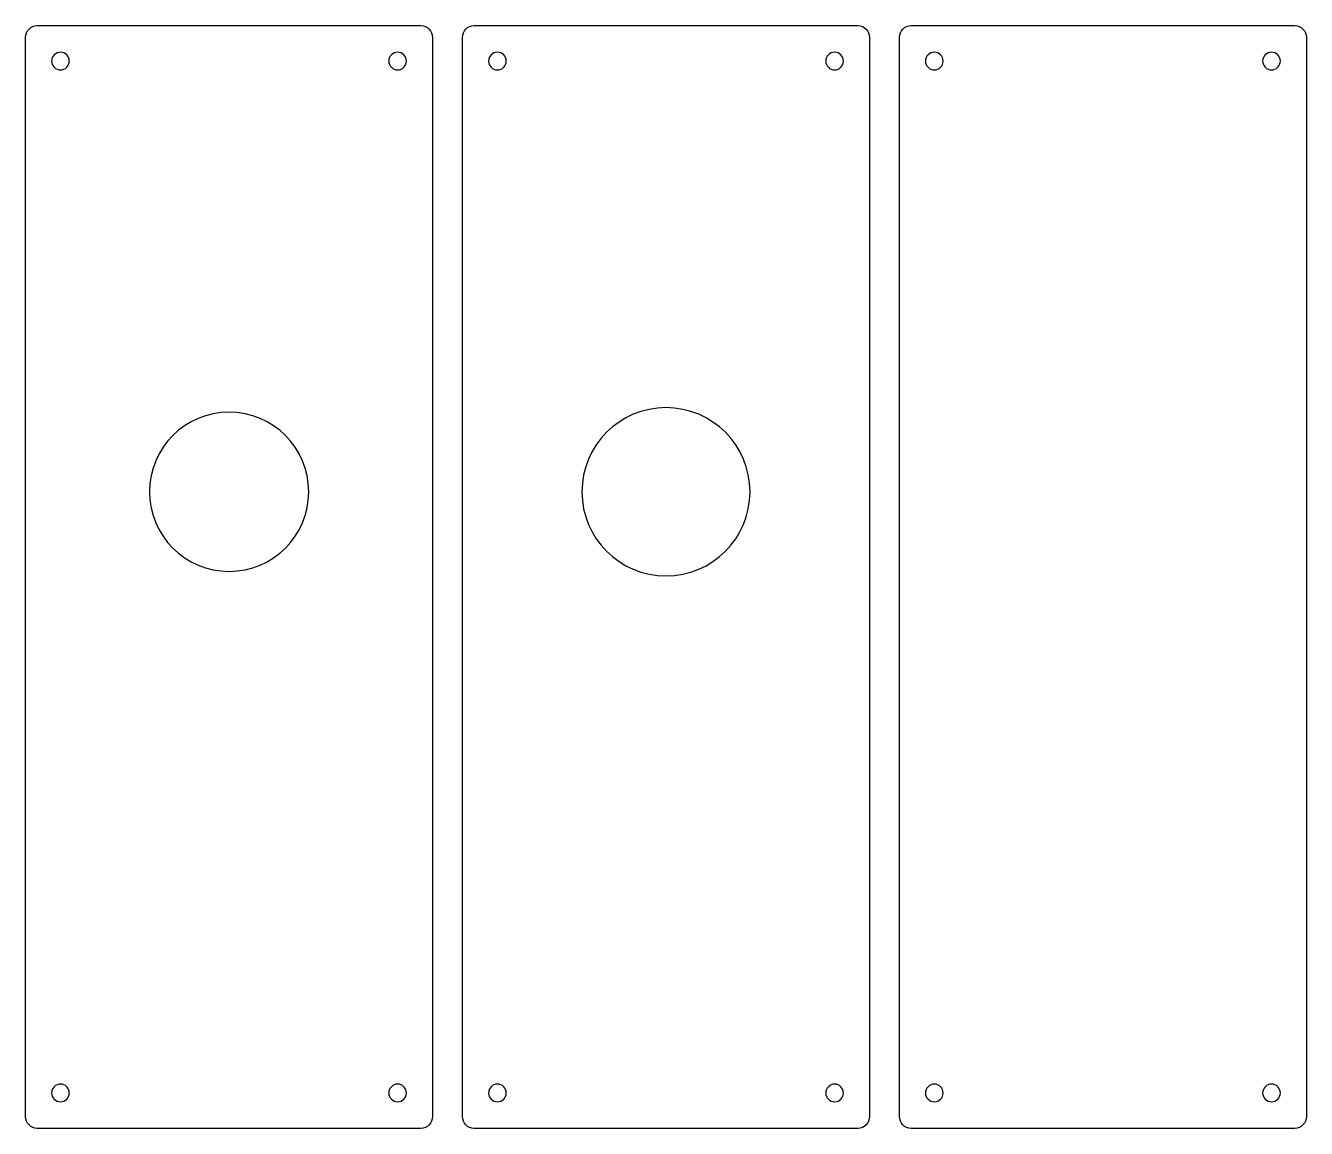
# Model space of a CAD drawing. Extents: x 7 to 224, y 101 to 288.
import ezdxf

# ---------------------------------------------------------------- set-up
doc = ezdxf.new("R2010")
doc.units = 0
doc.layers.get('0').update_dxf_attribs({"linetype": 'CONTINUOUS'})

# ---------------------------------------------------------------- blocks, each defined once
blk = doc.blocks.new('BLOCK_2')
at = {"color": 7}
blk.add_open_spline([(216.35, 107.46), (216.35, 108.29), (217.02, 108.96), (217.85, 108.96), (218.68, 108.96), (219.35, 108.29), (219.35, 107.46), (219.35, 106.63), (218.68, 105.96), (217.85, 105.96), (217.02, 105.96), (216.35, 106.63), (216.35, 107.46), (216.35, 107.46), (216.35, 107.46), (216.35, 107.46)], degree=3, knots=[0, 0, 0, 0, 1, 1, 1, 2, 2, 2, 3, 3, 3, 4, 4, 4, 5, 5, 5, 5], dxfattribs=at)
blk = doc.blocks.new('BLOCK_3')
at = {"color": 7}
blk.add_open_spline([(159.18, 107.46), (159.18, 108.29), (159.85, 108.96), (160.68, 108.96), (161.51, 108.96), (162.18, 108.29), (162.18, 107.46), (162.18, 106.63), (161.51, 105.96), (160.68, 105.96), (159.85, 105.96), (159.18, 106.63), (159.18, 107.46), (159.18, 107.46), (159.18, 107.46), (159.18, 107.46)], degree=3, knots=[0, 0, 0, 0, 1, 1, 1, 2, 2, 2, 3, 3, 3, 4, 4, 4, 5, 5, 5, 5], dxfattribs=at)
blk = doc.blocks.new('BLOCK_4')
at = {"color": 7}
blk.add_open_spline([(216.35, 282.36), (216.35, 283.19), (217.02, 283.86), (217.85, 283.86), (218.68, 283.86), (219.35, 283.19), (219.35, 282.36), (219.35, 281.53), (218.68, 280.86), (217.85, 280.86), (217.02, 280.86), (216.35, 281.53), (216.35, 282.36), (216.35, 282.36), (216.35, 282.36), (216.35, 282.36)], degree=3, knots=[0, 0, 0, 0, 1, 1, 1, 2, 2, 2, 3, 3, 3, 4, 4, 4, 5, 5, 5, 5], dxfattribs=at)
blk = doc.blocks.new('BLOCK_5')
at = {"color": 7}
blk.add_open_spline([(159.18, 282.36), (159.18, 283.19), (159.85, 283.86), (160.68, 283.86), (161.51, 283.86), (162.18, 283.19), (162.18, 282.36), (162.18, 281.53), (161.51, 280.86), (160.68, 280.86), (159.85, 280.86), (159.18, 281.53), (159.18, 282.36), (159.18, 282.36), (159.18, 282.36), (159.18, 282.36)], degree=3, knots=[0, 0, 0, 0, 1, 1, 1, 2, 2, 2, 3, 3, 3, 4, 4, 4, 5, 5, 5, 5], dxfattribs=at)
blk = doc.blocks.new('BLOCK_6')
at = {"color": 7}
blk.add_open_spline([(142.27, 282.36), (142.27, 283.19), (142.94, 283.86), (143.77, 283.86), (144.6, 283.86), (145.27, 283.19), (145.27, 282.36), (145.27, 281.53), (144.6, 280.86), (143.77, 280.86), (142.94, 280.86), (142.27, 281.53), (142.27, 282.36), (142.27, 282.36), (142.27, 282.36), (142.27, 282.36)], degree=3, knots=[0, 0, 0, 0, 1, 1, 1, 2, 2, 2, 3, 3, 3, 4, 4, 4, 5, 5, 5, 5], dxfattribs=at)
blk = doc.blocks.new('BLOCK_7')
at = {"color": 7}
blk.add_open_spline([(85.1, 282.36), (85.1, 283.19), (85.77, 283.86), (86.6, 283.86), (87.42, 283.86), (88.1, 283.19), (88.1, 282.36), (88.1, 281.53), (87.42, 280.86), (86.6, 280.86), (85.77, 280.86), (85.1, 281.53), (85.1, 282.36), (85.1, 282.36), (85.1, 282.36), (85.1, 282.36)], degree=3, knots=[0, 0, 0, 0, 1, 1, 1, 2, 2, 2, 3, 3, 3, 4, 4, 4, 5, 5, 5, 5], dxfattribs=at)
blk = doc.blocks.new('BLOCK_8')
at = {"color": 7}
blk.add_open_spline([(142.27, 107.46), (142.27, 108.29), (142.94, 108.96), (143.77, 108.96), (144.6, 108.96), (145.27, 108.29), (145.27, 107.46), (145.27, 106.63), (144.6, 105.96), (143.77, 105.96), (142.94, 105.96), (142.27, 106.63), (142.27, 107.46), (142.27, 107.46), (142.27, 107.46), (142.27, 107.46)], degree=3, knots=[0, 0, 0, 0, 1, 1, 1, 2, 2, 2, 3, 3, 3, 4, 4, 4, 5, 5, 5, 5], dxfattribs=at)
blk = doc.blocks.new('BLOCK_9')
at = {"color": 7}
blk.add_open_spline([(85.1, 107.46), (85.1, 108.29), (85.77, 108.96), (86.6, 108.96), (87.42, 108.96), (88.1, 108.29), (88.1, 107.46), (88.1, 106.63), (87.42, 105.96), (86.6, 105.96), (85.77, 105.96), (85.1, 106.63), (85.1, 107.46), (85.1, 107.46), (85.1, 107.46), (85.1, 107.46)], degree=3, knots=[0, 0, 0, 0, 1, 1, 1, 2, 2, 2, 3, 3, 3, 4, 4, 4, 5, 5, 5, 5], dxfattribs=at)
blk = doc.blocks.new('BLOCK_10')
at = {"color": 7}
blk.add_open_spline([(68.18, 107.46), (68.18, 108.29), (68.86, 108.96), (69.68, 108.96), (70.51, 108.96), (71.18, 108.29), (71.18, 107.46), (71.18, 106.63), (70.51, 105.96), (69.68, 105.96), (68.86, 105.96), (68.18, 106.63), (68.18, 107.46), (68.18, 107.46), (68.18, 107.46), (68.18, 107.46)], degree=3, knots=[0, 0, 0, 0, 1, 1, 1, 2, 2, 2, 3, 3, 3, 4, 4, 4, 5, 5, 5, 5], dxfattribs=at)
blk = doc.blocks.new('BLOCK_11')
at = {"color": 7}
blk.add_open_spline([(68.18, 282.36), (68.18, 283.19), (68.86, 283.86), (69.68, 283.86), (70.51, 283.86), (71.18, 283.19), (71.18, 282.36), (71.18, 281.53), (70.51, 280.86), (69.68, 280.86), (68.86, 280.86), (68.18, 281.53), (68.18, 282.36), (68.18, 282.36), (68.18, 282.36), (68.18, 282.36)], degree=3, knots=[0, 0, 0, 0, 1, 1, 1, 2, 2, 2, 3, 3, 3, 4, 4, 4, 5, 5, 5, 5], dxfattribs=at)
blk = doc.blocks.new('BLOCK_12')
at = {"color": 7}
blk.add_open_spline([(11.01, 282.36), (11.01, 283.19), (11.68, 283.86), (12.51, 283.86), (13.34, 283.86), (14.01, 283.19), (14.01, 282.36), (14.01, 281.53), (13.34, 280.86), (12.51, 280.86), (11.68, 280.86), (11.01, 281.53), (11.01, 282.36), (11.01, 282.36), (11.01, 282.36), (11.01, 282.36)], degree=3, knots=[0, 0, 0, 0, 1, 1, 1, 2, 2, 2, 3, 3, 3, 4, 4, 4, 5, 5, 5, 5], dxfattribs=at)
blk = doc.blocks.new('BLOCK_13')
at = {"color": 7}
blk.add_open_spline([(11.01, 107.46), (11.01, 108.29), (11.68, 108.96), (12.51, 108.96), (13.34, 108.96), (14.01, 108.29), (14.01, 107.46), (14.01, 106.63), (13.34, 105.96), (12.51, 105.96), (11.68, 105.96), (11.01, 106.63), (11.01, 107.46), (11.01, 107.46), (11.01, 107.46), (11.01, 107.46)], degree=3, knots=[0, 0, 0, 0, 1, 1, 1, 2, 2, 2, 3, 3, 3, 4, 4, 4, 5, 5, 5, 5], dxfattribs=at)
blk = doc.blocks.new('BLOCK_14')
at = {"color": 7}
blk.add_lwpolyline([(6.6, 286.36), (6.64, 286.76), (6.75, 287.14), (6.94, 287.48), (7.18, 287.77), (7.47, 288.02), (7.8, 288.2), (8.17, 288.32), (8.57, 288.36), (73.63, 288.36), (74.02, 288.32), (74.39, 288.2), (74.73, 288.02), (75.02, 287.77), (75.26, 287.48), (75.44, 287.14), (75.56, 286.76), (75.6, 286.36), (75.6, 103.46), (75.56, 103.06), (75.44, 102.68), (75.26, 102.34), (75.02, 102.05), (74.73, 101.8), (74.39, 101.62), (74.02, 101.5), (73.63, 101.46), (8.57, 101.46), (8.17, 101.5), (7.8, 101.62), (7.47, 101.8), (7.18, 102.05), (6.94, 102.34), (6.75, 102.68), (6.64, 103.06), (6.6, 103.46), (6.6, 286.36)], dxfattribs=at)
blk = doc.blocks.new('BLOCK_15')
at = {"color": 7}
blk.add_open_spline([(27.6, 209.36), (27.6, 216.82), (33.64, 222.86), (41.1, 222.86), (48.55, 222.86), (54.6, 216.82), (54.6, 209.36), (54.6, 201.9), (48.55, 195.86), (41.1, 195.86), (33.64, 195.86), (27.6, 201.9), (27.6, 209.36), (27.6, 209.36), (27.6, 209.36), (27.6, 209.36)], degree=3, knots=[0, 0, 0, 0, 1, 1, 1, 2, 2, 2, 3, 3, 3, 4, 4, 4, 5, 5, 5, 5], dxfattribs=at)
blk = doc.blocks.new('BLOCK_16')
at = {"color": 7}
blk.add_lwpolyline([(80.68, 286.36), (80.72, 286.76), (80.84, 287.14), (81.02, 287.48), (81.26, 287.77), (81.55, 288.02), (81.89, 288.2), (82.26, 288.32), (82.65, 288.36), (147.71, 288.36), (148.11, 288.32), (148.48, 288.2), (148.81, 288.02), (149.1, 287.77), (149.35, 287.48), (149.53, 287.14), (149.64, 286.76), (149.68, 286.36), (149.68, 103.46), (149.64, 103.06), (149.53, 102.68), (149.35, 102.34), (149.1, 102.05), (148.81, 101.8), (148.48, 101.62), (148.11, 101.5), (147.71, 101.46), (82.65, 101.46), (82.26, 101.5), (81.89, 101.62), (81.55, 101.8), (81.26, 102.05), (81.02, 102.34), (80.84, 102.68), (80.72, 103.06), (80.68, 103.46), (80.68, 286.36)], dxfattribs=at)
blk = doc.blocks.new('BLOCK_17')
at = {"color": 7}
blk.add_open_spline([(100.93, 209.36), (100.93, 217.23), (107.31, 223.61), (115.18, 223.61), (123.05, 223.61), (129.43, 217.23), (129.43, 209.36), (129.43, 201.49), (123.05, 195.11), (115.18, 195.11), (107.31, 195.11), (100.93, 201.49), (100.93, 209.36), (100.93, 209.36), (100.93, 209.36), (100.93, 209.36)], degree=3, knots=[0, 0, 0, 0, 1, 1, 1, 2, 2, 2, 3, 3, 3, 4, 4, 4, 5, 5, 5, 5], dxfattribs=at)
blk = doc.blocks.new('BLOCK_18')
at = {"color": 7}
blk.add_lwpolyline([(154.77, 286.36), (154.81, 286.76), (154.92, 287.14), (155.1, 287.48), (155.34, 287.77), (155.63, 288.02), (155.97, 288.2), (156.34, 288.32), (156.74, 288.36), (221.79, 288.36), (222.19, 288.32), (222.56, 288.2), (222.9, 288.02), (223.19, 287.77), (223.43, 287.48), (223.61, 287.14), (223.73, 286.76), (223.77, 286.36), (223.77, 103.46), (223.73, 103.06), (223.61, 102.68), (223.43, 102.34), (223.19, 102.05), (222.9, 101.8), (222.56, 101.62), (222.19, 101.5), (221.79, 101.46), (156.74, 101.46), (156.34, 101.5), (155.97, 101.62), (155.63, 101.8), (155.34, 102.05), (155.1, 102.34), (154.92, 102.68), (154.81, 103.06), (154.77, 103.46), (154.77, 286.36)], dxfattribs=at)

msp = doc.modelspace()

# ---------------------------------------------------------------- block references
for name in ['BLOCK_14', 'BLOCK_16', 'BLOCK_18', 'BLOCK_12', 'BLOCK_11', 'BLOCK_7', 'BLOCK_6', 'BLOCK_5', 'BLOCK_4', 'BLOCK_15', 'BLOCK_17', 'BLOCK_13', 'BLOCK_10', 'BLOCK_9', 'BLOCK_8', 'BLOCK_3', 'BLOCK_2']:
    msp.add_blockref(name, (0, 0))

doc.saveas('drawing.dxf')
